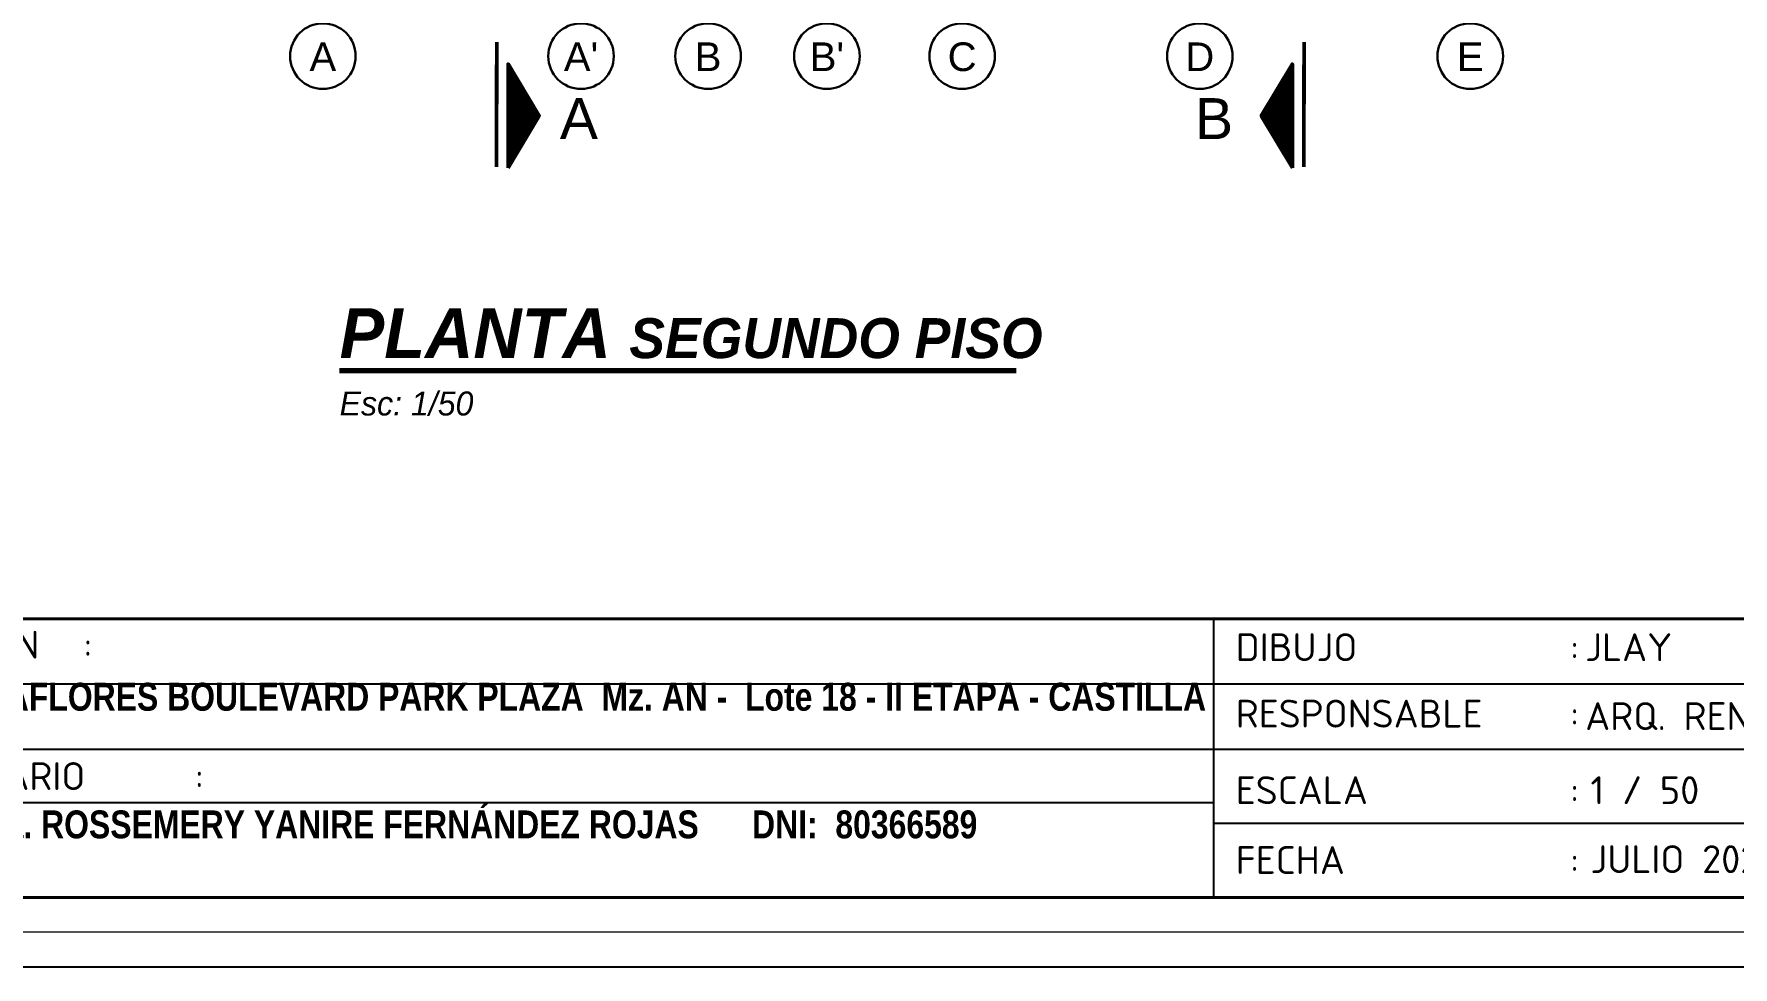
# Model space of a CAD drawing. Header units: millimetres. Extents: x 10612.9 to 10705, y -16533.4 to -16503.9.
# Drawn here: x 10623.36 to 10633.73, y -16533.36 to -16527.67 of the extents above; entities that cross this region are included whole.
import ezdxf
from ezdxf.enums import TextEntityAlignment as Align

# ---------------------------------------------------------------- set-up
doc = ezdxf.new("R2010")
doc.units = ezdxf.units.MM
doc.linetypes.add('DASHDOTX2', pattern=[50.8, 25.4, -12.7, 0, -12.7])
doc.layers.add('0.2', color=2, linetype='Continuous')
doc.layers.add('Nuevo_Estructura - Forjados', color=7, linetype='Continuous')
for name, color, linetype, lineweight in [('0.6', 252, 'Continuous', 50), ('P4', 144, 'Continuous', 40), ('P6', 255, 'Continuous', 20), ('Text. titulos .jlay', 10, 'Continuous', 70)]:
    doc.layers.add(name, color=color, linetype=linetype, lineweight=lineweight)
doc.layers.add('Nuevo_Estructura - Forjados_Pluma_Nº__209', color=7, linetype='Continuous', lineweight=30, true_color=0x3e4f7b)
doc.layers.add('Nuevo_Estructura - Forjados_Pluma_Nº__219', color=7, linetype='Continuous', lineweight=13, true_color=0x404b6a)
doc.styles.add('CENTURY JOSE TEXT', font='GOTHICI.TTF')
doc.styles.add('Estilo_Generado_1', font='arial.ttf')
doc.styles.get("Standard").update_dxf_attribs({"font": 'arial.ttf'})
doc.styles.add('TEXTO PRINCIPAL', font='swissek.ttf', dxfattribs={"height": 0.15})

# ---------------------------------------------------------------- blocks, each defined once
blk = doc.blocks.new('HTRHTRHTR')
for p, q in [((3400.57, -122.31), (4235.83, -122.31)), ((3944.67, -122.31), (3596.93, -122.31)), ((3753.41, -157.09), (3753.41, -122.31)), ((3909.89, -130.47), (3582.74, -130.47)), ((3909.89, -138.63), (3582.74, -138.63)), ((3753.41, -145.26), (3582.74, -145.26)), ((3909.89, -147.86), (3753.41, -147.86)), ((4235.83, -157.09), (3400.57, -157.09)), ((3400.57, -157.09), (4235.83, -157.09)), ((3770.8, -157.09), (3944.67, -157.09)), ((4244.53, -165.78), (3391.88, -165.78))]:
    blk.add_line(p, q)
at = {"layer": 'P4', "color": 7}
for p, q in [((3400.57, -122.31), (4235.83, -122.31)), ((4235.83, -157.09), (3400.57, -157.09))]:
    blk.add_line(p, q, dxfattribs=at)
at = {"layer": 'P6', "color": 7}
blk.add_line((4240.18, -161.44), (3396.22, -161.44), dxfattribs=at)
at = {"attachment_point": 1}
for s, width, heights, insert, char_height in [('{\\fISOCPEUR|b0|i0|c0|p34;UBICACIÓN^I:\\P\\H0.11883x;\\P\\fArial Narrow|b1|i0|c0|p34;\\H8.4156x;URB. MIRAFLORES BOULEVARD PARK PLAZA  Mz. AN -  Lote 18 - II ETAPA - CASTILLA}', 170.715, [0], (3584.49, -123.81), 3.47742), ('{\\fISOCPEUR|b0|i0|c0|p34;DIBUJO^I^I:}', 49.8343, [0], (3756.13, -124.11), 3.4774), ('{\\fISOCPEUR|b0|i0|c0|p34;JLAY}', 4.5892, [0], (3799.74, -124.11), 3.4774), ('{\\fISOCPEUR|b0|i0|c0|p34;RESPONSABLE^I:}', 50.7606, [0], (3756.13, -132.4), 3.4774), ('{\\fISOCPEUR|b0|i0|c0|p34;ARQ. RENZO IZQUIERDO}', 60.2049, [0], (3799.74, -132.71), 3.4774), ('{\\fISOCPEUR|b0|i0|c0|p34;PROPIETARIO^I:\\P\\H0.04009x;\\P\\fArial Narrow|b1|i0|c0|p34;\\H24.94136x;^ISra. ROSSEMERY YANIRE FERNÁNDEZ ROJAS ^IDNI:  80366589}', 173.2287, [0], (3584.49, -140.2), 3.4774), ('{\\fISOCPEUR|b0|i0|c0|p34;ESCALA^I^I:}', 49.3011, [0], (3756.13, -141.96), 3.4774), ('{\\fISOCPEUR|b0|i0|c0|p34;1 / 50}', 38.6139, [0], (3800.4, -141.96), 3.4774), ('{\\fISOCPEUR|b0|i0|c0|p34;FECHA^I^I^I:}', 44.5981, [0], (3756.13, -150.68), 3.4774), ('{\\fISOCPEUR|b0|i0|c0|p34;JULIO 2026}', 48.5378, [3.48], (3800.4, -150.57), 3.4774)]:
    blk.add_mtext_dynamic_manual_height_columns(s, width=width, gutter_width=1.07, heights=heights, dxfattribs=dict(at, insert=insert, char_height=char_height))
blk = doc.blocks.new('*X335')
at = {"color": 0}
for p, q in [((-18.3713, 8.7321), (-18.3299, 8.7735)), ((-18.366, 8.7409), (-18.3299, 8.777)), ((-18.3607, 8.7498), (-18.3299, 8.7806)), ((-18.3554, 8.7586), (-18.3299, 8.7841)), ((-18.3501, 8.7674), (-18.3299, 8.7877)), ((-18.3448, 8.7763), (-18.3299, 8.7912)), ((-18.3395, 8.7851), (-18.3299, 8.7947)), ((-18.3342, 8.794), (-18.3299, 8.7983)), ((-18.3892, 8.7), (-18.3299, 8.7594)), ((-18.3879, 8.6978), (-18.3299, 8.7558)), ((-18.3872, 8.7056), (-18.3299, 8.7629)), ((-18.3866, 8.6956), (-18.3299, 8.7523)), ((-18.3853, 8.6934), (-18.3299, 8.7488)), ((-18.3839, 8.6912), (-18.3299, 8.7452)), ((-18.3826, 8.689), (-18.3299, 8.7417)), ((-18.3819, 8.7144), (-18.3299, 8.7664)), ((-18.3766, 8.7232), (-18.3299, 8.77)), ((-18.3813, 8.6868), (-18.3299, 8.7382)), ((-18.3799, 8.6846), (-18.3299, 8.7346)), ((-18.3786, 8.6824), (-18.3299, 8.7311)), ((-18.3773, 8.6801), (-18.3299, 8.7276)), ((-18.376, 8.6779), (-18.3299, 8.724)), ((-18.3746, 8.6757), (-18.3299, 8.7205)), ((-18.3733, 8.6735), (-18.3299, 8.7169)), ((-18.372, 8.6713), (-18.3299, 8.7134)), ((-18.3707, 8.6691), (-18.3299, 8.7099)), ((-18.3693, 8.6669), (-18.3299, 8.7063)), ((-18.368, 8.6647), (-18.3299, 8.7028)), ((-18.3667, 8.6625), (-18.3299, 8.6993)), ((-18.3654, 8.6603), (-18.3299, 8.6957)), ((-18.364, 8.658), (-18.3299, 8.6922)), ((-18.3627, 8.6558), (-18.3299, 8.6887)), ((-18.3614, 8.6536), (-18.3299, 8.6851)), ((-18.3601, 8.6514), (-18.3299, 8.6816)), ((-18.3587, 8.6492), (-18.3299, 8.6781)), ((-18.3574, 8.647), (-18.3299, 8.6745)), ((-18.3561, 8.6448), (-18.3299, 8.671)), ((-18.3548, 8.6426), (-18.3299, 8.6674)), ((-18.3534, 8.6404), (-18.3299, 8.6639)), ((-18.3521, 8.6382), (-18.3299, 8.6604)), ((-18.3508, 8.6359), (-18.3299, 8.6568)), ((-18.3495, 8.6337), (-18.3299, 8.6533)), ((-18.3481, 8.6315), (-18.3299, 8.6498)), ((-18.3468, 8.6293), (-18.3299, 8.6462)), ((-18.3455, 8.6271), (-18.3299, 8.6427)), ((-18.3442, 8.6249), (-18.3299, 8.6392)), ((-18.3428, 8.6227), (-18.3299, 8.6356)), ((-18.3415, 8.6205), (-18.3299, 8.6321)), ((-18.3402, 8.6183), (-18.3299, 8.6286)), ((-18.3388, 8.6161), (-18.3299, 8.625)), ((-18.3375, 8.6139), (-18.3299, 8.6215)), ((-18.3362, 8.6116), (-18.3299, 8.6179)), ((-18.3349, 8.6094), (-18.3299, 8.6144)), ((-18.3335, 8.6072), (-18.3299, 8.6109)), ((-18.3322, 8.605), (-18.3299, 8.6073)), ((-18.3309, 8.6028), (-18.3299, 8.6038))]:
    blk.add_line(p, q, dxfattribs=at)
blk = doc.blocks.new('INDC')
at = {"layer": '0.6', "linetype": 'DASHDOTX2', "ltscale": 0.005}
blk.add_line((-0.0202, -0.0891), (-0.0202, 0.0893), dxfattribs=at)
at = {"layer": '0.6'}
blk.add_lwpolyline([(0, 0.0909), (0, -0.0909), (0.0545, 0)], close=True, dxfattribs=at)
at = {"xscale": -0.9085966123466278, "yscale": 0.9085966123466278, "zscale": 0.9085966123460401}
blk.add_blockref('*X335', (-16.6545, -7.9058), dxfattribs=at)
blk = doc.blocks.new('hjygfvdc')
at = {"layer": '0.6', "linetype": 'DASHDOTX2', "ltscale": 0.03}
for p, q in [((3030.343, 68.844), (3030.397, 92.839)), ((3035.269, 68.844), (3035.323, 92.839))]:
    blk.add_line(p, q, dxfattribs=at)
at = {"layer": '0.2', "yscale": 3.485268437144879, "zscale": 3.485268437144879, "rotation": 180}
for p, xscale in [((3030.414, 69.156), -3.485268437144879), ((3035.199, 69.156), 3.485268437144879)]:
    blk.add_blockref('INDC', p, dxfattribs=dict(at, xscale=xscale))
at = {"color": 252, "style": 'TEXTO PRINCIPAL'}
for s, p in [('A', (3030.846, 69.139)), ('B', (3034.721, 69.139))]:
    blk.add_text(s, height=0.25, dxfattribs=at).set_placement(p, align=Align.MIDDLE)
blk = doc.blocks.new('Marcador de red estándar')
at = {"layer": 'Nuevo_Estructura - Forjados_Pluma_Nº__209', "color": 167, "linetype": 'Continuous', "lineweight": 30, "true_color": 0x3e4f7b}
blk.add_circle((-11.1, 0), 0.2, dxfattribs=at)
at = {"layer": 'Nuevo_Estructura - Forjados_Pluma_Nº__219', "color": 167, "lineweight": 13, "true_color": 0x404b6a, "style": 'Estilo_Generado_1'}
for tag, p in [('AC_MarkerText_1_0', (-10.973, -0.04)), ('AC_MarkerText_1_1', (11.228, -0.04))]:
    blk.add_attdef(tag, text='', height=0.175, rotation=270, dxfattribs=at).set_placement(p, align=Align.TOP_CENTER)
blk = doc.blocks.new('fdvfvfdvdf')
at = {"layer": 'Nuevo_Estructura - Forjados', "color": 8, "linetype": 'Continuous', "lineweight": 15}
ref = blk.add_blockref('Marcador de red estándar', (10600.453, -16562.193), dxfattribs=dict(at, rotation=90))
ref.add_attrib('AC_MarkerText_1', 'A', dxfattribs={"layer": 'Nuevo_Estructura - Forjados_Pluma_Nº__219', "color": 167, "lineweight": 13, "true_color": 0x404b6a, "height": 0.175, "style": 'Estilo_Generado_1'}).set_placement((10600.453, -16573.209), align=Align.TOP_CENTER)
ref = blk.add_blockref('Marcador de red estándar', (10602.028, -16562.193), dxfattribs=dict(at, rotation=90))
ref.add_attrib('AC_MarkerText_1', "A'", dxfattribs={"layer": 'Nuevo_Estructura - Forjados_Pluma_Nº__219', "color": 167, "lineweight": 13, "true_color": 0x404b6a, "height": 0.175, "style": 'Estilo_Generado_1'}).set_placement((10602.028, -16573.209), align=Align.TOP_CENTER)
ref = blk.add_blockref('Marcador de red estándar', (10602.803, -16562.193), dxfattribs=dict(at, rotation=90))
ref.add_attrib('AC_MarkerText_1', 'B', dxfattribs={"layer": 'Nuevo_Estructura - Forjados_Pluma_Nº__219', "color": 167, "lineweight": 13, "true_color": 0x404b6a, "height": 0.175, "style": 'Estilo_Generado_1'}).set_placement((10602.803, -16573.209), align=Align.TOP_CENTER)
ref = blk.add_blockref('Marcador de red estándar', (10603.528, -16562.193), dxfattribs=dict(at, rotation=90))
ref.add_attrib('AC_MarkerText_1', "B'", dxfattribs={"layer": 'Nuevo_Estructura - Forjados_Pluma_Nº__219', "color": 167, "lineweight": 13, "true_color": 0x404b6a, "height": 0.175, "style": 'Estilo_Generado_1'}).set_placement((10603.528, -16573.209), align=Align.TOP_CENTER)
ref = blk.add_blockref('Marcador de red estándar', (10604.353, -16562.193), dxfattribs=dict(at, rotation=90))
ref.add_attrib('AC_MarkerText_1', 'C', dxfattribs={"layer": 'Nuevo_Estructura - Forjados_Pluma_Nº__219', "color": 167, "lineweight": 13, "true_color": 0x404b6a, "height": 0.175, "style": 'Estilo_Generado_1'}).set_placement((10604.353, -16573.209), align=Align.TOP_CENTER)
ref = blk.add_blockref('Marcador de red estándar', (10605.803, -16562.193), dxfattribs=dict(at, rotation=90))
ref.add_attrib('AC_MarkerText_1', 'D', dxfattribs={"layer": 'Nuevo_Estructura - Forjados_Pluma_Nº__219', "color": 167, "lineweight": 13, "true_color": 0x404b6a, "height": 0.175, "style": 'Estilo_Generado_1'}).set_placement((10605.803, -16573.209), align=Align.TOP_CENTER)
ref = blk.add_blockref('Marcador de red estándar', (10607.453, -16562.193), dxfattribs=dict(at, rotation=90))
ref.add_attrib('AC_MarkerText_1', 'E', dxfattribs={"layer": 'Nuevo_Estructura - Forjados_Pluma_Nº__219', "color": 167, "lineweight": 13, "true_color": 0x404b6a, "height": 0.175, "style": 'Estilo_Generado_1'}).set_placement((10607.453, -16573.209), align=Align.TOP_CENTER)

msp = doc.modelspace()

# ---------------------------------------------------------------- linework, layer by layer
at = {"layer": 'Text. titulos .jlay'}
msp.add_line((10625.226, -16529.723), (10629.353, -16529.723), dxfattribs=at)

# ---------------------------------------------------------------- block references
at = {"color": 251, "lineweight": 60, "xscale": 0.04888415461454044, "yscale": 0.04888415461454044, "zscale": 0.04888415461454044}
msp.add_blockref('HTRHTRHTR', (10447.078, -16525.259), dxfattribs=at)
at = {"lineweight": 70}
msp.add_blockref('hjygfvdc', (7595.84, -16597.324), dxfattribs=at)
msp.add_blockref('fdvfvfdvdf', (24.671, 45.489))

# ---------------------------------------------------------------- texts
at = {"layer": 'Text. titulos .jlay', "insert": (10625.226, -16529.999), "char_height": 0.3661, "width": 7.34693, "attachment_point": 7, "style": 'CENTURY JOSE TEXT'}
msp.add_mtext('{\\fCentury Gothic|b1|i1|c0|p34;\\H0.83333x;PLANTA \\H0.8x;SEGUNDO PISO\\P\\fCentury Gothic|b0|i1|c0|p34;\\H0.6x;Esc: 1/50}', dxfattribs=at)

doc.saveas('drawing.dxf')
